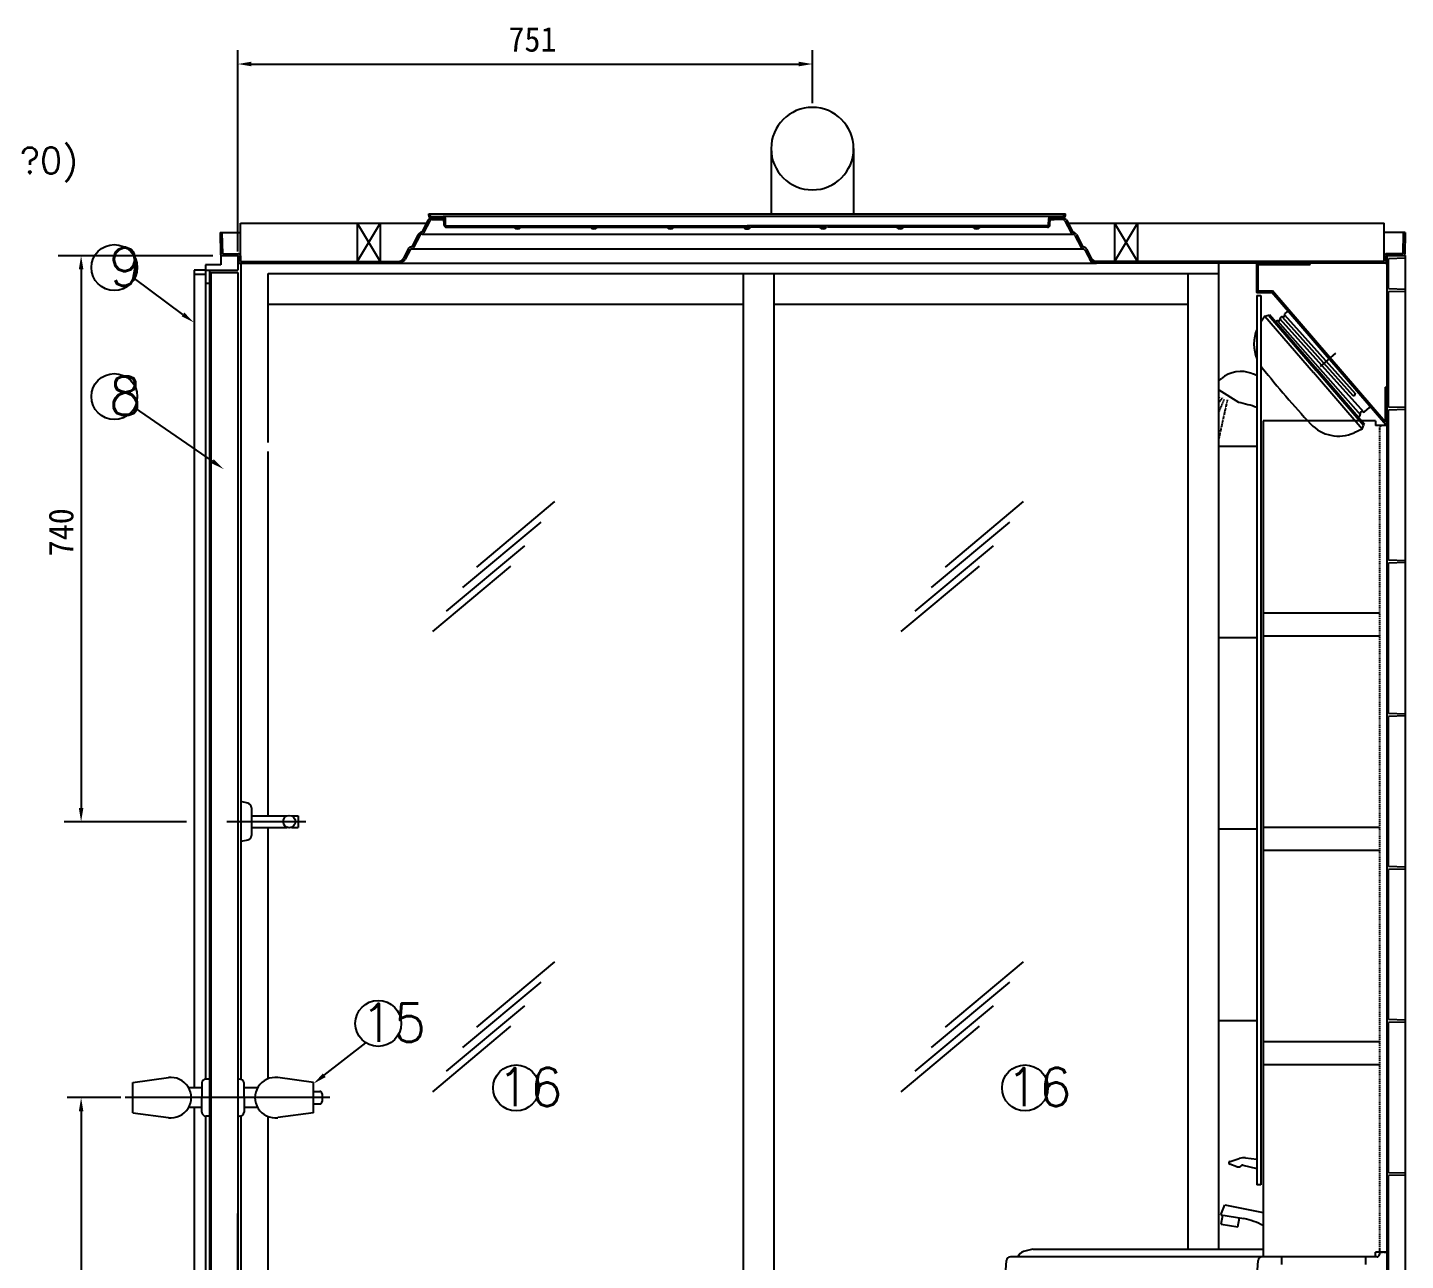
# Model space of a CAD drawing. Header units: inches. Extents: x -1249499 to 290957, y -589671 to 1013543.
# Drawn here: x -869970 to -868169, y 303367 to 304977 of the extents above; entities that cross this region are included whole.
import ezdxf

# ---------------------------------------------------------------- set-up
doc = ezdxf.new("R2010")
doc.units = ezdxf.units.IN
doc.header["$MEASUREMENT"] = 0
for name, pattern in [('CEN3', [1.3, 1, -0.15, 0, -0.15]), ('DIVIDE2', [0.625, 0.25, -0.125, 0, -0.125, 0, -0.125]), ('HID1', [2.5, 1.5, -1])]:
    doc.linetypes.add(name, pattern=pattern)
doc.layers.add('PARTLIST', color=6, linetype='Continuous')
doc.styles.add('HSG', font='SIMPLEX', dxfattribs={"width": 0.75, "bigfont": 'HSG2'})
doc.styles.get("Standard").update_dxf_attribs({"font": 'DotumChe.ttf'})

msp = doc.modelspace()

# ---------------------------------------------------------------- linework, layer by layer
at = {"layer": 'PARTLIST', "color": 4, "linetype": 'Continuous'}
for p, q in [((-869695.4, 304684.6), (-869695.4, 304947.5)), ((-868944.4, 304878.2), (-868944.4, 304947.5)), ((-869677.4, 304929.5), (-868962.4, 304929.5)), ((-869929.9, 304679.2), (-869727.8, 304679.2)), ((-869900, 304661.2), (-869900, 303957.8)), ((-869922.2, 303939.8), (-869762.4, 303939.8)), ((-869847.9, 303579.2), (-869918, 303579.2)), ((-869900, 303561.2), (-869900, 302697.2))]:
    msp.add_line(p, q, dxfattribs=at)
at = {"layer": 'PARTLIST', "color": 7}
for p, q in [((-868998.3, 304819), (-868998.3, 304807.8)), ((-869445.8, 304733.7), (-869444, 304733.7)), ((-869445.8, 304731.5), (-869445.8, 304733.7)), ((-869444.9, 304733.7), (-868613.8, 304733.7)), ((-869444, 304731.5), (-869444, 304733.7)), ((-868615.6, 304731.5), (-868615.6, 304733.7)), ((-868613.8, 304731.5), (-868613.8, 304733.7)), ((-869446.4, 304725.8), (-869454.8, 304709.9)), ((-869444.2, 304724.6), (-869452.6, 304708.8)), ((-869443, 304730.5), (-869426.8, 304730.5)), ((-869443, 304728.7), (-869426.8, 304728.7)), ((-869441.6, 304728.7), (-869429.4, 304728.7)), ((-869441.6, 304726.2), (-869429.4, 304726.2)), ((-869429.4, 304726.2), (-869429.4, 304728.7)), ((-869429.4, 304728.7), (-869426.8, 304728.7)), ((-869429.4, 304726.2), (-869425.8, 304726.2)), ((-868632.8, 304730.5), (-869426.8, 304730.5)), ((-869425.7, 304719.2), (-869425.8, 304727.7)), ((-869423.9, 304719.2), (-869424, 304727.8)), ((-869422.7, 304718), (-869329.8, 304718)), ((-869422.7, 304716.2), (-869334.8, 304716.2)), ((-869329.8, 304718), (-869029.8, 304718)), ((-869324.8, 304716.2), (-869234.8, 304716.2)), ((-869224.8, 304716.2), (-869134.8, 304716.2)), ((-869124.8, 304716.2), (-869034.8, 304716.2)), ((-868729.8, 304718), (-869029.8, 304718)), ((-868934.8, 304716.2), (-869024.8, 304716.2)), ((-868834.8, 304716.2), (-868924.8, 304716.2)), ((-868734.8, 304716.2), (-868824.8, 304716.2)), ((-868637, 304718), (-868729.8, 304718)), ((-868637, 304716.2), (-868724.8, 304716.2)), ((-868635.8, 304719.2), (-868635.6, 304727.8)), ((-868634, 304719.2), (-868633.8, 304727.7)), ((-868633.9, 304726.2), (-868629.4, 304726.2)), ((-868616.6, 304730.5), (-868632.8, 304730.5)), ((-868632.8, 304728.7), (-868629.4, 304728.7)), ((-868616.6, 304728.7), (-868632.8, 304728.7)), ((-868629.4, 304728.7), (-868629.4, 304726.2)), ((-868617.2, 304728.7), (-868629.4, 304728.7)), ((-868629.4, 304726.2), (-868628.4, 304726.2)), ((-868617.2, 304726.2), (-868629.4, 304726.2)), ((-868614.5, 304724.6), (-868606.2, 304708.8)), ((-868612.3, 304725.8), (-868604, 304709.9)), ((-869718.4, 304709.2), (-869691.8, 304709.2)), ((-869718.4, 304709.2), (-869717.9, 304681.2)), ((-869715.9, 304709.2), (-869715.4, 304681.7)), ((-869459.4, 304706.8), (-869467.8, 304690.9)), ((-869457.2, 304705.6), (-869465.6, 304689.8)), ((-869454.8, 304707.2), (-868604, 304707.2)), ((-868601.5, 304705.6), (-868593.2, 304689.8)), ((-868599.3, 304706.8), (-868591, 304690.9)), ((-868172.4, 304709.2), (-868197, 304709.2)), ((-868172.4, 304709.2), (-868172.8, 304681.7)), ((-868169.9, 304709.2), (-868172.4, 304709.2)), ((-868169.9, 304709.2), (-868170.3, 304681.2)), ((-869717.4, 304679.8), (-869717.4, 304667.2)), ((-869715.9, 304679.2), (-869694.9, 304679.2)), ((-869715.4, 304681.7), (-869694.9, 304681.7)), ((-869695.4, 304679.2), (-869695.4, 304660.2)), ((-869694.4, 304678.7), (-869694.2, 304669.2)), ((-869691.9, 304678.8), (-869691.8, 304671.7)), ((-869472.4, 304687.8), (-869478.8, 304675.7)), ((-869470.2, 304686.6), (-869476.6, 304674.6)), ((-869467.8, 304688.2), (-868591, 304688.2)), ((-868588.5, 304686.6), (-868579.4, 304669.2)), ((-868586.3, 304687.8), (-868577.9, 304671.7)), ((-868196.9, 304678.8), (-868197, 304671.7)), ((-868194.4, 304679.2), (-868194.6, 304669.2)), ((-868172.3, 304679.2), (-868194.4, 304679.2)), ((-868172.8, 304681.7), (-868193.9, 304681.7)), ((-869752.4, 304660.2), (-869752.4, 303592.1)), ((-869737.4, 304660.2), (-869752.4, 304660.2)), ((-869737.4, 304667.2), (-869737.4, 304660.2)), ((-869717.4, 304667.2), (-869737.4, 304667.2)), ((-869737.4, 304660.2), (-869695.4, 304660.2)), ((-869694.2, 304669.2), (-869485.4, 304669.2)), ((-869691.8, 304671.7), (-869485.4, 304671.7)), ((-869691.4, 304668.7), (-869691.4, 303603.1)), ((-869485.4, 304669.2), (-868573.3, 304669.2)), ((-868197, 304671.7), (-868577.9, 304671.7)), ((-868194.6, 304669.2), (-868573.3, 304669.2)), ((-868363.5, 304669.2), (-868294, 304669.2)), ((-868362.2, 304667.4), (-868294, 304667.4)), ((-869752.4, 304655.2), (-869737.4, 304655.2)), ((-869737.4, 304643.2), (-869732.4, 304643.2)), ((-869730.4, 304657.2), (-869695.4, 304657.2)), ((-869695.4, 304657.2), (-869695.4, 302703.2)), ((-868363.5, 304627.2), (-868358.5, 304627.2)), ((-868413.4, 304515.7), (-868410.2, 304518.4)), ((-868413.4, 304503.7), (-868387.4, 304487.6)), ((-868256.8, 304443.5), (-868256.8, 304443.5)), ((-869677.4, 303958), (-869677.4, 303921.7)), ((-869677.4, 303947.3), (-869630.7, 303947.3)), ((-869625.1, 303947.3), (-869616.4, 303947.3)), ((-869616.4, 303947.3), (-869616.4, 303932.3)), ((-869677.4, 303932.3), (-869630.7, 303932.3)), ((-869625.1, 303932.3), (-869616.4, 303932.3)), ((-868413.4, 303680.2), (-868364, 303680.2)), ((-869752.4, 303566.3), (-869752.4, 302697.2)), ((-869691.4, 303555.3), (-869691.4, 302679.2)), ((-868389.7, 303489), (-868398.7, 303492.2)), ((-868398.6, 303496), (-868386.6, 303499.8)), ((-868383.2, 303490.8), (-868385.4, 303489.4)), ((-868381.7, 303491), (-868363.5, 303486.7)), ((-868378.2, 303500.6), (-868363.5, 303498.8)), ((-868410.5, 303426.2), (-868405.5, 303439.2)), ((-868405.5, 303439.2), (-868355.5, 303429.2)), ((-868410.5, 303426.2), (-868380.5, 303421.4)), ((-868410, 303414), (-868408.1, 303425.8)), ((-868388.3, 303410.5), (-868386.4, 303422.4)), ((-868410, 303414), (-868388.3, 303410.5)), ((-868656.1, 303381.2), (-868668.5, 303378.1)), ((-868656.1, 303381.2), (-868466.3, 303381.2)), ((-868466.3, 303381.2), (-868355.5, 303381.2))]:
    msp.add_line(p, q, dxfattribs=at)
at = {"layer": 'PARTLIST', "color": 7, "linetype": 'Continuous'}
for p, q in [((-868998.3, 304807.8), (-868998.3, 304733.7)), ((-868890.5, 304807.8), (-868890.5, 304733.7)), ((-868692.5, 303341.2), (-868690.7, 303366.6)), ((-868469.2, 303371.2), (-868685.7, 303371.2)), ((-868331.5, 303371.2), (-868469.2, 303371.2)), ((-868363.5, 303341.2), (-868361.7, 303366.6)), ((-868206.5, 303371.2), (-868356.7, 303371.2)), ((-868331.5, 303371.2), (-868331.5, 303361.2)), ((-868221.5, 303371.2), (-868221.5, 303361.2)), ((-868193.5, 303377.2), (-868200.5, 303377.2)), ((-868197.5, 303377.2), (-868193.5, 303377.2)), ((-868193.5, 303377.2), (-868193.5, 303341.2))]:
    msp.add_line(p, q, dxfattribs=at)
at = {"layer": 'PARTLIST'}
for p, q in [((-868890.5, 304819), (-868890.5, 304807.8)), ((-869717.4, 304679.2), (-869695.4, 304679.2)), ((-868193.4, 302679.2), (-868193.4, 304679.2)), ((-868193.4, 304679.2), (-868169.4, 304679.2)), ((-868169.4, 302679.2), (-868169.4, 304679.2)), ((-869691.4, 304668.7), (-869695.4, 304668.7)), ((-868413.4, 303381.2), (-868413.4, 304669.2)), ((-868364, 304668.7), (-868364, 304631.7)), ((-868362.2, 304667.4), (-868362.2, 304633)), ((-868294, 304667.4), (-868294, 304669.2)), ((-868169.4, 304675.8), (-868191.4, 304675.2)), ((-868191.4, 304636.2), (-868191.4, 304675.2)), ((-869655.4, 304656), (-868413.4, 304656)), ((-869655.4, 304435.2), (-869655.4, 304656)), ((-869034.4, 302682.2), (-869034.4, 304656)), ((-868994.4, 302682.2), (-868994.4, 304656)), ((-868453.4, 303381.2), (-868453.4, 304656)), ((-868363.5, 304631.2), (-868344.2, 304631.2)), ((-868363.5, 304627.2), (-868363.5, 303465.2)), ((-868362.2, 304633), (-868343.1, 304633)), ((-868358.5, 304627.2), (-868358.5, 303465.2)), ((-868194.9, 304458.2), (-868343.8, 304631)), ((-868195.8, 304462.1), (-868343.1, 304633)), ((-868191.4, 304636.2), (-868169.4, 304635.6)), ((-868191.4, 304632.2), (-868169.4, 304632.8)), ((-868191.4, 304481.2), (-868191.4, 304632.2)), ((-869655.4, 304616), (-869034.4, 304616)), ((-868994.4, 304616), (-868453.4, 304616)), ((-868353.3, 304600.2), (-868358.5, 304592.1)), ((-868353.3, 304600.2), (-868348.3, 304601.3)), ((-868353.3, 304600.2), (-868289.7, 304526.4)), ((-868348.3, 304601.3), (-868286.2, 304529.3)), ((-868347.5, 304601.9), (-868346.9, 304602.5)), ((-868347.5, 304601.9), (-868285.5, 304530)), ((-868346.9, 304602.5), (-868284.9, 304530.5)), ((-868342.6, 304596.3), (-868343.4, 304595.6)), ((-868342.6, 304596.3), (-868285.5, 304530)), ((-868338.7, 304593), (-868338, 304593.7)), ((-868336.4, 304594.1), (-868228.3, 304471.3)), ((-868333.4, 304596.8), (-868224.1, 304475)), ((-868332.7, 304598.2), (-868331.9, 304598.9)), ((-868330.4, 304599.4), (-868238.1, 304496.5)), ((-868327.3, 304602), (-868235.1, 304499.2)), ((-868326.7, 304603.4), (-868324.4, 304605.4)), ((-868321.5, 304605.2), (-868269, 304544.2)), ((-868216.4, 304483.2), (-868269, 304544.2)), ((-868226, 304452.5), (-868289.7, 304526.4)), ((-868224.2, 304457.4), (-868286.2, 304529.3)), ((-868223.5, 304458), (-868285.5, 304530)), ((-868228.4, 304463.7), (-868285.5, 304530)), ((-868222.9, 304458.6), (-868284.9, 304530.5)), ((-868195.8, 304507.2), (-868194, 304507.2)), ((-868195.8, 304507.2), (-868195.8, 304462.1)), ((-868194, 304507.2), (-868194, 304458.6)), ((-868222.4, 304475.4), (-868216.6, 304480.4)), ((-868169.4, 304480.6), (-868191.4, 304481.2)), ((-868355.5, 304463.2), (-868355.5, 303371.2)), ((-868208.5, 304463.2), (-868355.5, 304463.2)), ((-868231, 304468), (-868229, 304469.7)), ((-868228.4, 304463.7), (-868229.1, 304463.1)), ((-868208.5, 304463.2), (-868208.5, 304457.2)), ((-868169.4, 304478), (-868191.4, 304477.4)), ((-868191.4, 304281.3), (-868191.4, 304477.4)), ((-868226, 304452.5), (-868236.4, 304447.9)), ((-868226, 304452.5), (-868224.2, 304457.4)), ((-868223.5, 304458), (-868222.9, 304458.6)), ((-868199.5, 304457.2), (-868208.5, 304457.2)), ((-868193.5, 304457.2), (-868199.5, 304457.2)), ((-868193.5, 304457.2), (-868193.5, 303377.2)), ((-869655.4, 303947.3), (-869655.4, 304423.2)), ((-868169.4, 304280.7), (-868191.4, 304281.3)), ((-868169.4, 304278.1), (-868191.4, 304277.5)), ((-868191.4, 304081), (-868191.4, 304277.5)), ((-868203.5, 304212.2), (-868355.5, 304212.2)), ((-868203.5, 304182.2), (-868355.5, 304182.2)), ((-868169.4, 304080.4), (-868191.4, 304081)), ((-868169.4, 304077.8), (-868191.4, 304077.3)), ((-868191.4, 303881.1), (-868191.4, 304077.3)), ((-869682.1, 303963.9), (-869691.4, 303966)), ((-869655.4, 303604), (-869655.4, 303932.3)), ((-868203.5, 303932.2), (-868355.5, 303932.2)), ((-869682.1, 303915.8), (-869691.4, 303913.7)), ((-868203.5, 303902.2), (-868355.5, 303902.2)), ((-868169.4, 303880.5), (-868191.4, 303881.1)), ((-868169.4, 303877.9), (-868191.4, 303877.4)), ((-868191.4, 303681.2), (-868191.4, 303877.4)), ((-868169.4, 303680.6), (-868191.4, 303681.2)), ((-868169.4, 303678), (-868191.4, 303677.4)), ((-868191.4, 303481.1), (-868191.4, 303677.4)), ((-868203.5, 303652.2), (-868355.5, 303652.2)), ((-868203.5, 303622.2), (-868355.5, 303622.2)), ((-869832.5, 303599.2), (-869786, 303605.4)), ((-869832.5, 303559.2), (-869832.5, 303599.2)), ((-869742.1, 303598.4), (-869742.1, 303579.2)), ((-869732.4, 303603.4), (-869737.1, 303603.4)), ((-869693.4, 303603.4), (-869694.6, 303603.4)), ((-869687.1, 303579.2), (-869687.1, 303598.4)), ((-869596.4, 303599.2), (-869643, 303605.4)), ((-869596.4, 303559.2), (-869596.4, 303599.2)), ((-869742.1, 303592.1), (-869759.5, 303592.1)), ((-869742.1, 303560.1), (-869742.1, 303579.2)), ((-869669.4, 303592.1), (-869687.1, 303592.1)), ((-869687.1, 303579.2), (-869687.1, 303560.1)), ((-869596.4, 303587.4), (-869588, 303587.4)), ((-869585, 303584.4), (-869585, 303574)), ((-869742.1, 303566.3), (-869759.5, 303566.3)), ((-869669.4, 303566.3), (-869687.1, 303566.3)), ((-869596.4, 303571), (-869588, 303571)), ((-869832.5, 303559.2), (-869786, 303553.1)), ((-869732.4, 303555.1), (-869737.1, 303555.1)), ((-869693.4, 303555.1), (-869694.6, 303555.1)), ((-869655.4, 302682.2), (-869655.4, 303554.4)), ((-869596.4, 303559.2), (-869643, 303553.1)), ((-868169.4, 303480.5), (-868191.4, 303481.1)), ((-868169.4, 303477.9), (-868191.4, 303477.4)), ((-868191.4, 303281), (-868191.4, 303477.4)), ((-868358.5, 303465.2), (-868363.5, 303465.2)), ((-869695.4, 303180.7), (-869695.4, 303427.7)), ((-868208.5, 303371.2), (-868355.5, 303371.2)), ((-868199.5, 303377.2), (-868208.5, 303377.2)), ((-868208.5, 303371.2), (-868208.5, 303377.2)), ((-868193.5, 303377.2), (-868199.5, 303377.2))]:
    msp.add_line(p, q, dxfattribs=at)
at = {"layer": 'PARTLIST', "color": 4}
for p, q in [((-869691.8, 304721.7), (-869448.6, 304721.7)), ((-869691.8, 304671.7), (-869691.8, 304721.7)), ((-869539.4, 304721.7), (-869539.4, 304671.7)), ((-869509.4, 304721.7), (-869539.4, 304671.7)), ((-869539.4, 304721.7), (-869509.4, 304671.7)), ((-869509.4, 304721.7), (-869509.4, 304671.7)), ((-869426.4, 304726.2), (-869425.8, 304726.2)), ((-868610.2, 304721.7), (-868197, 304721.7)), ((-868549.4, 304721.7), (-868519.4, 304671.7)), ((-868519.4, 304721.7), (-868549.4, 304671.7)), ((-868549.4, 304721.7), (-868549.4, 304671.7)), ((-868519.4, 304721.7), (-868519.4, 304671.7)), ((-868197, 304671.7), (-868197, 304721.7)), ((-869737.4, 304660.2), (-869737.4, 303603.4)), ((-869732.4, 304660.2), (-869732.4, 302709.2)), ((-869482.4, 304669.2), (-869362.2, 304669.2)), ((-869730.4, 304657.2), (-869730.4, 302703.2)), ((-869737.4, 303555.1), (-869737.4, 302709.2))]:
    msp.add_line(p, q, dxfattribs=at)
at = {"layer": 'PARTLIST', "color": 2, "linetype": 'Continuous'}
msp.add_line((-868280.3, 304534.4), (-868260.4, 304551.6), dxfattribs=at)
at = {"layer": 'PARTLIST', "color": 5, "linetype": 'DIVIDE2'}
for p, q in [((-868412.7, 304496.2), (-868413.4, 304495.8)), ((-868412.2, 304494.5), (-868413.4, 304493.4)), ((-868408.8, 304493.4), (-868413.4, 304486.9)), ((-868406.6, 304491.1), (-868413.4, 304475)), ((-868402.2, 304490.6), (-868413.4, 304440))]:
    msp.add_line(p, q, dxfattribs=at)
at = {"layer": 'PARTLIST', "color": 6, "linetype": 'HID1'}
msp.add_line((-868203.5, 304453.2), (-868203.5, 303377.2), dxfattribs=at)
at = {"layer": 'PARTLIST', "color": 45}
for p, q in [((-868413.4, 304430.2), (-868363.5, 304430.2)), ((-868413.4, 304180.2), (-868363.5, 304180.2)), ((-868413.4, 303930.2), (-868363.5, 303930.2))]:
    msp.add_line(p, q, dxfattribs=at)
at = {"layer": 'PARTLIST', "color": 11}
for p, q in [((-869281.2, 304357.8), (-869383.4, 304272.2)), ((-868668.8, 304357.8), (-868770.9, 304272.2)), ((-869299.4, 304331.2), (-869401.5, 304245.6)), ((-868686.9, 304331.2), (-868789.1, 304245.6)), ((-869320.7, 304300.2), (-869422.9, 304214.6)), ((-868708.3, 304300.2), (-868810.4, 304214.6)), ((-869338.8, 304273.6), (-869441, 304188)), ((-868726.4, 304273.6), (-868828.6, 304188)), ((-869281.2, 303756.8), (-869383.4, 303671.2)), ((-868668.8, 303756.8), (-868770.9, 303671.2)), ((-869299.4, 303730.2), (-869401.5, 303644.6)), ((-868686.9, 303730.2), (-868789.1, 303644.6)), ((-869320.7, 303699.2), (-869422.9, 303613.6)), ((-868708.3, 303699.2), (-868810.4, 303613.6)), ((-869338.8, 303672.6), (-869441, 303587)), ((-868726.4, 303672.6), (-868828.6, 303587))]:
    msp.add_line(p, q, dxfattribs=at)
at = {"layer": 'PARTLIST', "color": 2, "linetype": 'CEN3'}
for p, q in [((-869709.4, 303939.8), (-869606.4, 303939.8)), ((-869575, 303579.2), (-869842.5, 303579.2))]:
    msp.add_line(p, q, dxfattribs=at)
at = {"layer": 'PARTLIST', "color": 4, "linetype": 'Continuous'}
for points in [[(-869766.9, 304602.4, 0), (-869830.2, 304649.2, 0)], [(-869728.3, 304410.5, 0), (-869830.1, 304480.9, 0)], [(-869582.2, 303608.5, 0), (-869527.9, 303650.8, 0)]]:
    msp.add_polyline3d(points, dxfattribs=at)
at = {"layer": 'PARTLIST'}
for centre, radius in [((-869856.6, 304663.6), 30), ((-869856.6, 304495.1), 30), ((-869627.9, 303939.8), 8), ((-869511.7, 303676.1), 30), ((-869331.6, 303592), 30), ((-868666.5, 303592), 30)]:
    msp.add_circle(centre, radius, dxfattribs=at)
for centre, radius, start, end in [((-868944.4, 304819), 53.9, 0, 180), ((-868363.5, 304668.7), 0.5, 90, 180), ((-868363.5, 304631.7), 0.5, 180, 270), ((-868344.2, 304630.7), 0.5, 40.7636, 90), ((-868323.1, 304603.9), 2, 40.7636, 130.7636), ((-868336.7, 304592.2), 2, 70.7636, 130.7636), ((-868335.3, 304595.9), 2, 250.7636, 10.7636), ((-868331.4, 304596.7), 2, 130.7636, 190.7636), ((-868330.6, 304597.4), 2, 70.7636, 130.7636), ((-868329.3, 304601.2), 2, 250.7636, 10.7636), ((-868325.4, 304601.9), 2, 130.7636, 190.7636), ((-868317.3, 304563.7), 50, 157.404, 202.596), ((-868317.3, 304563.7), 50, 214.5898, 218.5062), ((-867397, 305295.9), 1226, 218.5062, 220.7636), ((-868237, 304498.3), 2, 250.7636, 10.7636), ((-868233.1, 304499.1), 2, 177.3043, 190.7636), ((-867397, 305295.9), 1226, 220.7636, 223.021), ((-868238.3, 304494.5), 2, 70.7636, 83.1592), ((-868217.9, 304481.9), 2, 310.7636, 40.7636), ((-868230.3, 304471.2), 2, 310.7636, 16.1393), ((-868225.7, 304472.6), 2.8, 65.3879, 196.1393), ((-868223.7, 304476.9), 2, 245.3879, 310.7636), ((-868256.8, 304493.5), 50, 223.021, 294.0644), ((-868194.5, 304458.6), 0.5, 220.7636, 0), ((-869683.4, 303958), 6, 0, 77.4712), ((-869683.4, 303921.7), 6, 282.5288, 0), ((-869782.5, 303579.2), 26.4, 262.464, 97.536), ((-869737.1, 303598.4), 5, 90, 180), ((-869693.2, 303597.1), 6.29, 11.7953, 91.608), ((-869646.4, 303579.2), 26.4, 82.464, 277.536), ((-869588, 303584.4), 3, 0, 90), ((-869588, 303574), 3, 270, 0), ((-869737.1, 303560.1), 5, 180, 270), ((-869693.2, 303561.4), 6.29, 268.392, 348.2047)]:
    msp.add_arc(centre, radius, start, end, dxfattribs=at)
at = {"layer": 'PARTLIST', "color": 7, "linetype": 'Continuous'}
for centre, radius, start, end in [((-868944.4, 304819), 53.9, 180, 0), ((-868384.4, 304487.9), 40, 68.1972, 130.2434), ((-868494.7, 304212.1), 337, 67.0853, 68.1972), ((-868443.5, 304237), 256.7, 71.8364, 77.3772), ((-868685.7, 303366.2), 5, 90, 176), ((-868356.7, 303366.2), 5, 90, 176), ((-868206.5, 303374.2), 3, 270, 0), ((-868200.5, 303374.2), 3, 90, 180)]:
    msp.add_arc(centre, radius, start, end, dxfattribs=at)
at = {"layer": 'PARTLIST', "color": 7}
for centre, radius, start, end in [((-869441.6, 304723.2), 5.5, 90, 152.2415), ((-869443, 304731.5), 2.8, 180, 270), ((-869441.6, 304723.2), 3, 90, 152.2415), ((-869443, 304731.5), 1, 180, 270), ((-869426.8, 304727.7), 2.8, 1, 90), ((-869426.8, 304727.7), 1, 1, 90), ((-869422.7, 304719.2), 3, 181, 270), ((-869422.7, 304719.2), 1.2, 181, 270), ((-869329.8, 304721.5), 7.25, 226.3972, 313.6028), ((-869329.8, 304721.5), 5.45, 219.2738, 320.7262), ((-869229.8, 304721.5), 7.25, 226.3972, 313.6028), ((-869229.8, 304721.5), 5.45, 219.2738, 320.7262), ((-869129.8, 304721.5), 7.25, 226.3972, 313.6028), ((-869129.8, 304721.5), 5.45, 219.2738, 320.7262), ((-869029.8, 304721.5), 7.25, 226.3972, 270), ((-869029.8, 304721.5), 5.45, 219.2738, 270), ((-869029.8, 304721.5), 5.45, 270, 320.7262), ((-869029.8, 304721.5), 7.25, 270, 313.6028), ((-868930.3, 304721.5), 7.25, 226.3972, 313.6028), ((-868930.3, 304721.5), 5.45, 219.2738, 320.7262), ((-868829.8, 304721.5), 7.25, 226.3972, 313.6028), ((-868829.8, 304721.5), 5.45, 219.2738, 320.7262), ((-868729.8, 304721.5), 7.25, 226.3972, 313.6028), ((-868729.8, 304721.5), 5.45, 219.2738, 320.7262), ((-868637, 304719.2), 1.2, 270, 359), ((-868637, 304719.2), 3, 270, 359), ((-868632.8, 304727.7), 2.8, 90, 179), ((-868632.8, 304727.7), 1, 90, 179), ((-868617.2, 304723.2), 5.5, 27.7585, 90), ((-868617.2, 304723.2), 3, 27.7585, 90), ((-868616.6, 304731.5), 2.8, 270, 0), ((-868616.6, 304731.5), 1, 270, 0), ((-869454.6, 304704.2), 5.5, 96.1274, 152.2415), ((-869454.6, 304704.2), 3, 96.1274, 152.2415), ((-869455.2, 304710.2), 0.5, 276.1274, 332.2415), ((-869455.2, 304710.2), 3, 276.1274, 332.2415), ((-868603.6, 304710.2), 3, 207.7585, 263.8726), ((-868603.6, 304710.2), 0.5, 207.7585, 263.8726), ((-868604.2, 304704.2), 3, 27.7585, 83.8726), ((-868604.2, 304704.2), 5.5, 27.7585, 83.8726), ((-869715.9, 304681.2), 2, 181, 270), ((-869694.9, 304678.7), 3, 1, 90), ((-869694.9, 304678.7), 0.5, 1, 90), ((-869467.6, 304685.2), 5.5, 96.1274, 152.2415), ((-869467.6, 304685.2), 3, 96.1274, 152.2415), ((-869468.2, 304691.2), 0.5, 276.1274, 332.2415), ((-869468.2, 304691.2), 3, 276.1274, 332.2415), ((-868590.6, 304691.2), 3, 207.7585, 263.8726), ((-868590.6, 304691.2), 0.5, 207.7585, 263.8726), ((-868591.2, 304685.2), 3, 27.7585, 83.8726), ((-868591.2, 304685.2), 5.5, 27.7585, 83.8726), ((-868193.9, 304678.7), 3, 90, 179), ((-868172.3, 304681.2), 2, 270, 359), ((-869693.2, 304670.2), 1, 181, 270), ((-869485.4, 304679.2), 7.5, 270, 332.2415), ((-869485.4, 304679.2), 10, 270, 332.2415), ((-868573.3, 304679.2), 10, 207.7585, 270), ((-868573.3, 304679.2), 7.5, 207.7585, 270), ((-868195.5, 304670.2), 1, 270, 359), ((-868398, 303494.1), 2, 107.5256, 250.3462), ((-868388, 303493.7), 5, 250.3462, 300.9638), ((-868380.6, 303480.7), 20, 83.1051, 107.5256), ((-868382.1, 303489.1), 2, 76.6075, 120.9638), ((-868402.7, 303323.4), 100.5, 61.9892, 77.2405), ((-868666.1, 303368.4), 10, 104.0381, 163.691)]:
    msp.add_arc(centre, radius, start, end, dxfattribs=at)
at = {"layer": 'PARTLIST', "color": 6, "linetype": 'HID1'}
for centre, start, end in [((-868199.5, 304453.2), 90, 180), ((-868199.5, 303381.2), 180, 270)]:
    msp.add_arc(centre, 4, start, end, dxfattribs=at)
at = {"layer": 'PARTLIST', "color": 4, "linetype": 'Continuous'}
for points in [[(-869677.4, 304932.5), (-869677.4, 304926.5), (-869695.4, 304929.5)], [(-868962.4, 304932.5), (-868962.4, 304926.5), (-868944.4, 304929.5)], [(-869897, 304661.2), (-869903, 304661.2), (-869900, 304679.2)], [(-869897, 303957.8), (-869903, 303957.8), (-869900, 303939.8)], [(-869897, 303561.2), (-869903, 303561.2), (-869900, 303579.2)]]:
    msp.add_solid(points, dxfattribs=at)
at = {"layer": 'PARTLIST', "color": 4, "linetype": 'Continuous', "extrusion": (0, 0, -1)}
for points in [[(869765.1, 304604.8), (869752.4, 304591.7), (869768.6, 304600)], [(869726.6, 304413), (869713.5, 304400.3), (869730, 304408.1)], [(869580.4, 303606.1), (869596.4, 303597.4), (869584.1, 303610.8)]]:
    msp.add_solid(points, dxfattribs=at)

# ---------------------------------------------------------------- texts
at = {"layer": 'PARTLIST', "linetype": 'Continuous'}
msp.add_text('751', height=32.4, dxfattribs=at).set_placement((-869341.6, 304945.7))
at = {"layer": 'PARTLIST', "style": 'HSG'}
for s, height, p in [('(|Z|??|{|?W|?? |??]|?0)', 34, (-870393.9, 304786.4)), ('9', 50, (-869863.5, 304639.8)), ('8', 50, (-869863.5, 304471.2)), ('15', 50, (-869534.7, 303652.2)), ('16', 50, (-869356.5, 303568.1)), ('16', 50, (-868691.3, 303568.1))]:
    msp.add_text(s, height=height, dxfattribs=at).set_placement(p)
at = {"layer": 'PARTLIST', "linetype": 'Continuous'}
msp.add_text('740', height=32.4, rotation=90, dxfattribs=at).set_placement((-869910.1, 304286.4))

doc.saveas('drawing.dxf')
